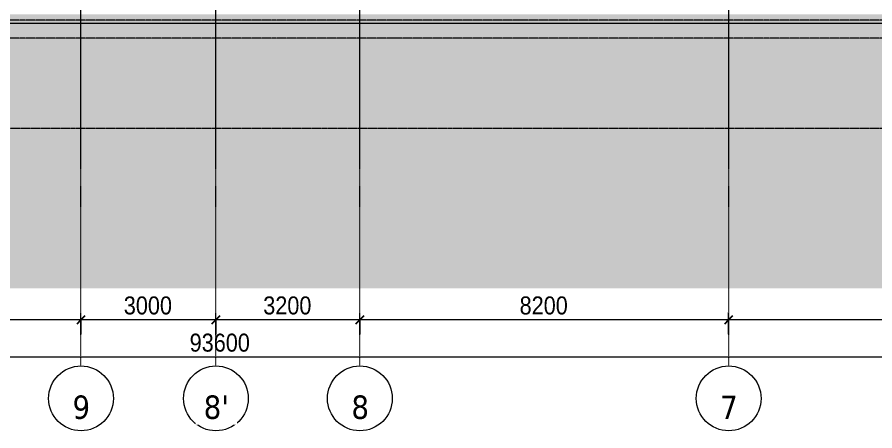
# Model space of a CAD drawing. Header units: millimetres. Extents: x 25061 to 259291, y -8723 to 35400.
# Drawn here: x 196291 to 215360, y -8723 to 465 of the extents above; entities that cross this region are included whole.
import ezdxf

# ---------------------------------------------------------------- set-up
doc = ezdxf.new("R2010")
doc.units = ezdxf.units.MM
doc.linetypes.add('Centre', pattern=[31.75, 6.35, -4.7625, 15.875, -4.7625])
doc.linetypes.add('Grid Line', pattern=[22.225, 12.7, -3.175, 3.175, -3.175])
for name, color, linetype, lineweight in [('A-ANNO-DIMS', 211, 'Continuous', 9), ('A-ANNO-DIMS-160', 211, 'Continuous', 9), ('A-DETL-GENF-1', 9, 'Continuous', 9), ('A-DETL-GENF-2', 7, 'Continuous', 9), ('A-DETL-THIN', 151, 'Continuous', 9), ('A-FLOR-LEVL-2', 51, 'Centre', 9), ('S-GRID-1', 1, 'Grid Line', 9), ('S-GRID-IDEN', 1, 'Continuous', 9)]:
    doc.layers.add(name, color=color, linetype=linetype, lineweight=lineweight)
doc.styles.add('Tahoma_B_1', font='tahomabd.ttf', dxfattribs={"height": 520})
doc.styles.add('UTM Avo', font='', dxfattribs={"width": 0.9, "height": 400})
doc.styles.get('UTM Avo').set_extended_font_data('UTM Avo')
doc.dimstyles.new('1_Dim_chi_tiet_2_5', dxfattribs={"dimscale": 304.8, "dimtxt": 399.720379, "dimasz": 0.629921, "dimexe": 0.524934, "dimexo": 0.0625, "dimgap": 0.052493, "dimtad": 1, "dimdec": 0, "dimrnd": 5, "dimzin": 0, "dimdsep": 46, "dimtxsty": 'UTM Avo', "dimblk1": 'OBLIQUE', "dimblk2": 'OBLIQUE', "dimsah": 1, "dimcen": 0.09, "dimdle": 0.524934, "dimazin": 0, "dimtfac": 1, "dimtdec": 4, "dimtix": 1, "dimtmove": 0, "dimatfit": 3, "dimfxl": 1.049869, "dimfxlon": 1, "dimtvp": 1, "dimtolj": 1, "dimtzin": 0, "dimarcsym": 2})

# ---------------------------------------------------------------- blocks, each defined once
blk = doc.blocks.new('Grid - M_Grid Head - Circle-353313-TKCS_MẶT CẮT 2')
at = {"layer": 'S-GRID-IDEN'}
blk.add_circle((-33652.564287, -8003.082963), 720, dxfattribs=at)
blk = doc.blocks.new('DIMBLOCK102-TKCS_MẶT CẮT 2')
at = {"layer": 'A-ANNO-DIMS-160'}
for p, q in [((212110, -6578), (212110, -6098)), ((220310, -6578), (220310, -6098)), ((220310, -6258), (212110, -6258)), ((212110, -6258), (212110, -6578)), ((220310, -6258), (220310, -6578))]:
    blk.add_line(p, q, dxfattribs=at)
at = {"layer": 'A-ANNO-DIMS-160', "lineweight": 25}
for p, q in [((212110, -6258), (212014, -6354)), ((212110, -6258), (212206, -6162)), ((220310, -6258), (220214, -6354)), ((220310, -6258), (220406, -6162))]:
    blk.add_line(p, q, dxfattribs=at)
at = {"layer": 'A-ANNO-DIMS-160', "color": 0, "insert": (215662, -5738), "char_height": 400, "width": 1314.64, "attachment_point": 1, "line_spacing_factor": 1.110334, "style": 'UTM Avo'}
blk.add_mtext('8200', dxfattribs=at)
blk = doc.blocks.new('_Oblique')
at = {"color": 0, "linetype": 'ByBlock', "lineweight": -2}
blk.add_line((-0.5, -0.5), (0.5, 0.5), dxfattribs=at)
blk = doc.blocks.new('DIMBLOCK103-TKCS_MẶT CẮT 2')
at = {"layer": 'A-ANNO-DIMS-160'}
for p, q in [((203910, -6578), (203910, -6098)), ((212110, -6578), (212110, -6098)), ((212110, -6258), (203910, -6258)), ((203910, -6258), (203910, -6578)), ((212110, -6258), (212110, -6578))]:
    blk.add_line(p, q, dxfattribs=at)
at = {"layer": 'A-ANNO-DIMS-160', "lineweight": 25}
for p, q in [((203910, -6258), (203814, -6354)), ((203910, -6258), (204006, -6162)), ((212110, -6258), (212014, -6354)), ((212110, -6258), (212206, -6162))]:
    blk.add_line(p, q, dxfattribs=at)
at = {"layer": 'A-ANNO-DIMS-160', "color": 0, "insert": (207462, -5738), "char_height": 400, "width": 1314.64, "attachment_point": 1, "line_spacing_factor": 1.110334, "style": 'UTM Avo'}
blk.add_mtext('8200', dxfattribs=at)
blk = doc.blocks.new('DIMBLOCK104-TKCS_MẶT CẮT 2')
at = {"layer": 'A-ANNO-DIMS-160'}
for p, q in [((200710, -6578), (200710, -6098)), ((203910, -6578), (203910, -6098)), ((203910, -6258), (200710, -6258)), ((200710, -6258), (200710, -6578)), ((203910, -6258), (203910, -6578))]:
    blk.add_line(p, q, dxfattribs=at)
at = {"layer": 'A-ANNO-DIMS-160', "lineweight": 25}
for p, q in [((200710, -6258), (200614, -6354)), ((200710, -6258), (200806, -6162)), ((203910, -6258), (203814, -6354)), ((203910, -6258), (204006, -6162))]:
    blk.add_line(p, q, dxfattribs=at)
at = {"layer": 'A-ANNO-DIMS-160', "color": 0, "insert": (201762, -5738), "char_height": 400, "width": 1314.64, "attachment_point": 1, "line_spacing_factor": 1.110334, "style": 'UTM Avo'}
blk.add_mtext('3200', dxfattribs=at)
blk = doc.blocks.new('DIMBLOCK105-TKCS_MẶT CẮT 2')
at = {"layer": 'A-ANNO-DIMS-160'}
for p, q in [((197710, -6578), (197710, -6098)), ((200710, -6578), (200710, -6098)), ((200710, -6258), (197710, -6258)), ((197710, -6258), (197710, -6578)), ((200710, -6258), (200710, -6578))]:
    blk.add_line(p, q, dxfattribs=at)
at = {"layer": 'A-ANNO-DIMS-160', "lineweight": 25}
for p, q in [((197710, -6258), (197614, -6354)), ((197710, -6258), (197806, -6162)), ((200710, -6258), (200614, -6354)), ((200710, -6258), (200806, -6162))]:
    blk.add_line(p, q, dxfattribs=at)
at = {"layer": 'A-ANNO-DIMS-160', "color": 0, "insert": (198662, -5738), "char_height": 400, "width": 1314.64, "attachment_point": 1, "line_spacing_factor": 1.110334, "style": 'UTM Avo'}
blk.add_mtext('3000', dxfattribs=at)
blk = doc.blocks.new('DIMBLOCK106-TKCS_MẶT CẮT 2')
at = {"layer": 'A-ANNO-DIMS-160'}
for p, q in [((189510, -6578), (189510, -6098)), ((197710, -6578), (197710, -6098)), ((197710, -6258), (189510, -6258)), ((189510, -6258), (189510, -6578)), ((197710, -6258), (197710, -6578))]:
    blk.add_line(p, q, dxfattribs=at)
at = {"layer": 'A-ANNO-DIMS-160', "lineweight": 25}
for p, q in [((189510, -6258), (189414, -6354)), ((189510, -6258), (189606, -6162)), ((197710, -6258), (197614, -6354)), ((197710, -6258), (197806, -6162))]:
    blk.add_line(p, q, dxfattribs=at)
at = {"layer": 'A-ANNO-DIMS-160', "color": 0, "insert": (193062, -5738), "char_height": 400, "width": 1314.64, "attachment_point": 1, "line_spacing_factor": 1.110334, "style": 'UTM Avo'}
blk.add_mtext('8200', dxfattribs=at)
blk = doc.blocks.new('DIMBLOCK116-TKCS_MẶT CẮT 2')
at = {"layer": 'A-ANNO-DIMS-160'}
for p, q in [((154010, -7404), (154010, -6924)), ((247610, -7404), (247610, -6924)), ((247770, -7084), (153850, -7084)), ((154010, -7084), (154010, -7404)), ((247610, -7084), (247610, -7404))]:
    blk.add_line(p, q, dxfattribs=at)
at = {"layer": 'A-ANNO-DIMS-160', "lineweight": 25}
for p, q in [((154010, -7084), (154106, -6988)), ((247610, -7084), (247706, -6988)), ((154010, -7084), (153914, -7180)), ((247610, -7084), (247514, -7180))]:
    blk.add_line(p, q, dxfattribs=at)
at = {"layer": 'A-ANNO-DIMS-160', "color": 0, "insert": (200126, -6564), "char_height": 400, "width": 1643.29, "attachment_point": 1, "line_spacing_factor": 1.110334, "style": 'UTM Avo'}
blk.add_mtext('93600', dxfattribs=at)

msp = doc.modelspace()

# ---------------------------------------------------------------- hatches: boundary and pattern name
at = {"layer": 'A-DETL-GENF-1'}
h = msp.add_hatch(dxfattribs=at)
h.set_pattern_fill('FP_63', color=256, style=0, pattern_type=2)
h.set_pattern_definition([(0, (200382.5, 14125), (774.192, 774.192), [774.192, -774.192]), (0, (200382.5, 14415.3), (774.192, 774.192), [774.192, -774.192]), (0, (200382.5, 14705.64), (774.192, 774.192), [774.192, -774.192]), (90, (200479.25, 14802.4), (-774.192, 774.192), [774.192, -774.192]), (90, (200769.6, 14802.4), (-774.192, 774.192), [774.192, -774.192]), (90, (201059.9, 14802.4), (-774.192, 774.192), [774.192, -774.192])])
h.paths.add_polyline_path([(152511.9, -5554.8), (251474, -5554.8), (251474, -138.1), (250164.5, -64.3), (247610.2, -64.3), (247610.2, -2050), (248237.5, -2050), (248237.5, -3550), (248286.5, -3550), (248286.5, -3600), (246277.2, -3600), (246277.2, -3550), (246327.2, -3550), (246327.2, -2350), (245060.2, -2350), (245060.2, -3550), (245110.2, -3550), (245110.2, -3600), (241010.2, -3600), (241010.2, -3550), (241060.2, -3550), (241060.2, -2350), (238160.2, -2350), (238160.2, -3550), (238210.2, -3550), (238210.2, -3600), (234110.2, -3600), (234110.2, -3550), (234160.2, -3550), (234160.2, -2660), (233460.2, -2660), (233460.2, -1906.9), (218310.2, 318.5), (218310.2, 0), (217560.2, 0), (217560.2, 330), (184060.2, 330), (184060.2, 0), (183310.2, 0), (183310.2, 318.5), (168160.2, -1906.9), (168160.2, -2660), (167460.2, -2660), (167460.2, -3550), (167518.1, -3550), (167518.1, -3600), (163410.2, -3600), (163410.2, -3550), (163460.2, -3550), (163460.2, -2350), (160560.2, -2350), (160560.2, -3550), (160610.2, -3550), (160610.2, -3600), (156510.2, -3600), (156510.2, -3550), (156560.2, -3550), (156560.2, -2350), (155293.2, -2350), (155293.2, -3550), (155343.2, -3550), (155343.2, -3600), (153334, -3600), (153334, -3550), (153384, -3550), (153384, -2050), (154010.2, -2050), (154010.2, -4), (151475.8, -5.1), (149686.6, -106), (149686.6, -5554.8), (150288.8, -5554.8)])
h.paths.add_polyline_path([(175360.2, -3600), (172750.2, -3600), (172750.2, -3550), (172810.2, -3550), (172810.2, -2050), (175310.2, -2050), (175310.2, -3550), (175360.2, -3550), (175360.2, -3552.5)])
h.paths.add_polyline_path([(226260.2, -3600), (226260.2, -3550), (226310.2, -3550), (226310.2, -2050), (228810.2, -2050), (228810.4, -3550), (228870.2, -3550), (228870.2, -3600), (226747.8, -3600)])
h.paths.add_polyline_path([(169910.2, -3550), (168910.2, -3550), (168910.2, -2050), (169910.2, -2050), (169910.2, -3087.2)])
h.paths.add_polyline_path([(232710.2, -3550), (231710.2, -3550), (231710.2, -2050), (232710.2, -2050), (232710.2, -3087.2)])
h.paths.add_polyline_path([(218075, 200), (218110.2, 200), (218110.2, 347.9), (217760.2, 347.9), (217760.2, 200)])
h.paths.add_polyline_path([(183510.2, 200), (183860.2, 200), (183860.2, 347.9), (183510.2, 347.9)])
at = {"layer": 'A-DETL-GENF-2'}
msp.add_hatch(color=256, dxfattribs=at).paths.add_polyline_path([(183483.2, 0), (184060.2, 0), (184060.2, 330), (217560.2, 330), (217560.2, 0), (218310.2, 0), (218310.2, 347.9), (218110.2, 347.9), (218110.2, 200), (217760.2, 200), (217760.2, 530), (183860.2, 530), (183860.2, 200), (183510.2, 200), (183510.2, 347.9), (183310.2, 347.9), (183310.2, 0)])

# ---------------------------------------------------------------- linework, layer by layer
at = {"layer": 'A-DETL-THIN'}
msp.add_line((184060.2, 330), (217560.2, 330), dxfattribs=at)
at = {"layer": 'A-FLOR-LEVL-2'}
for p, q in [((255566.7, 400), (147110.2, 400)), ((253534.7, 0), (147110.2, 0)), ((147110.2, -2000), (253534.7, -2000))]:
    msp.add_line(p, q, dxfattribs=at)
at = {"layer": 'S-GRID-1'}
for p, q in [((197710.2, -3283.1), (197710.2, 30285.9)), ((200710.2, -3283.1), (200710.2, 30285.9)), ((203910.2, -3283.1), (203910.2, 30285.9)), ((212110.2, -3283.1), (212110.2, 30285.9)), ((197710.2, -7283.1), (197710.2, -3283.1)), ((200710.2, -7283.1), (200710.2, -3283.1)), ((203910.2, -7283.1), (203910.2, -3283.1)), ((212110.2, -7283.1), (212110.2, -3283.1))]:
    msp.add_line(p, q, dxfattribs=at)

# ---------------------------------------------------------------- block references
at = {"layer": 'S-GRID-IDEN'}
for p in [(231362.8, 0), (234362.8, 0), (237562.8, 0), (245762.8, 0)]:
    msp.add_blockref('Grid - M_Grid Head - Circle-353313-TKCS_MẶT CẮT 2', p, dxfattribs=at)

# ---------------------------------------------------------------- dimensions: what is measured, and where the dimension line sits
at = {"layer": 'A-ANNO-DIMS'}
for base, p1, p2, override, picture, middle in [((189510.2, -6257.7), (197710.2, -6577.7), (189510.2, -6577.7), {"dimpost": '<>', "dimfxl": 8200}, 'DIMBLOCK106-TKCS_MẶT CẮT 2', (193610.2, -6034.7)), ((197710.2, -6257.7), (200710.2, -6577.7), (197710.2, -6577.7), {"dimpost": '<>', "dimfxl": 3000}, 'DIMBLOCK105-TKCS_MẶT CẮT 2', (199210.2, -6034.7)), ((200710.2, -6257.7), (203910.2, -6577.7), (200710.2, -6577.7), {"dimpost": '<>', "dimfxl": 3200}, 'DIMBLOCK104-TKCS_MẶT CẮT 2', (202310.2, -6034.7)), ((203910.2, -6257.7), (212110.2, -6577.7), (203910.2, -6577.7), {"dimpost": '<>', "dimfxl": 8200}, 'DIMBLOCK103-TKCS_MẶT CẮT 2', (208010.2, -6034.7)), ((212110.2, -6257.7), (220310.2, -6577.7), (212110.2, -6577.7), {"dimpost": '<>', "dimfxl": 8200}, 'DIMBLOCK102-TKCS_MẶT CẮT 2', (216210.2, -6034.7)), ((154010.2, -7084), (247610.2, -7404), (154010.2, -7404), {"dimpost": '<>', "dimfxl": 93600}, 'DIMBLOCK116-TKCS_MẶT CẮT 2', (200810.2, -6861))]:
    dim = msp.add_linear_dim(base=base, p1=p1, p2=p2, dimstyle='1_Dim_chi_tiet_2_5', override=override, dxfattribs=at)
    dim.commit()
    dim.dimension.update_dxf_attribs({"geometry": picture, "text_midpoint": middle})

# ---------------------------------------------------------------- next in the draw order: texts
at = {"layer": 'S-GRID-IDEN', "char_height": 520, "attachment_point": 5, "line_spacing_factor": 0.996129, "style": 'Tahoma_B_1', "bg_fill": 3, "box_fill_scale": 1.25, "bg_fill_color": 256, "bg_fill_true_color": 13158600, "bg_fill_transparency": 0}
for s, insert, width in [('\\pt2031.9988,4063.9976,6096.0016,8128.0004,10159.9992,12191.998,14224.002,16256.0008,18287.9996,20319.9984,22352.0024,24384.0012,26416,28447.9988,30479.9976,32512.0016,34544.0004,36575.9992,38607.998,40640.002,42672.0008,44703.9996,46735.9984,48768.0024,50800.0012,52832,54863.9988,56895.9976,58928.0016,60960.0004,62991.9992,65023.998;9', (197717.7, -8202.8), 465.6), ("\\pt2031.9988,4063.9976,6096.0016,8128.0004,10159.9992,12191.998,14224.002,16256.0008,18287.9996,20319.9984,22352.0024,24384.0012,26416,28447.9988,30479.9976,32512.0016,34544.0004,36575.9992,38607.998,40640.002,42672.0008,44703.9996,46735.9984,48768.0024,50800.0012,52832,54863.9988,56895.9976,58928.0016,60960.0004,62991.9992,65023.998;8'", (200717.7, -8202.8), 656), ('\\pt2031.9988,4063.9976,6096.0016,8128.0004,10159.9992,12191.998,14224.002,16256.0008,18287.9996,20319.9984,22352.0024,24384.0012,26416,28447.9988,30479.9976,32512.0016,34544.0004,36575.9992,38607.998,40640.002,42672.0008,44703.9996,46735.9984,48768.0024,50800.0012,52832,54863.9988,56895.9976,58928.0016,60960.0004,62991.9992,65023.998;8', (203917.7, -8202.8), 465.6), ('\\pt2031.9988,4063.9976,6096.0016,8128.0004,10159.9992,12191.998,14224.002,16256.0008,18287.9996,20319.9984,22352.0024,24384.0012,26416,28447.9988,30479.9976,32512.0016,34544.0004,36575.9992,38607.998,40640.002,42672.0008,44703.9996,46735.9984,48768.0024,50800.0012,52832,54863.9988,56895.9976,58928.0016,60960.0004,62991.9992,65023.998;7', (212117.7, -8202.8), 465.6)]:
    msp.add_mtext(s, dxfattribs=dict(at, insert=insert, width=width))

doc.saveas('drawing.dxf')
